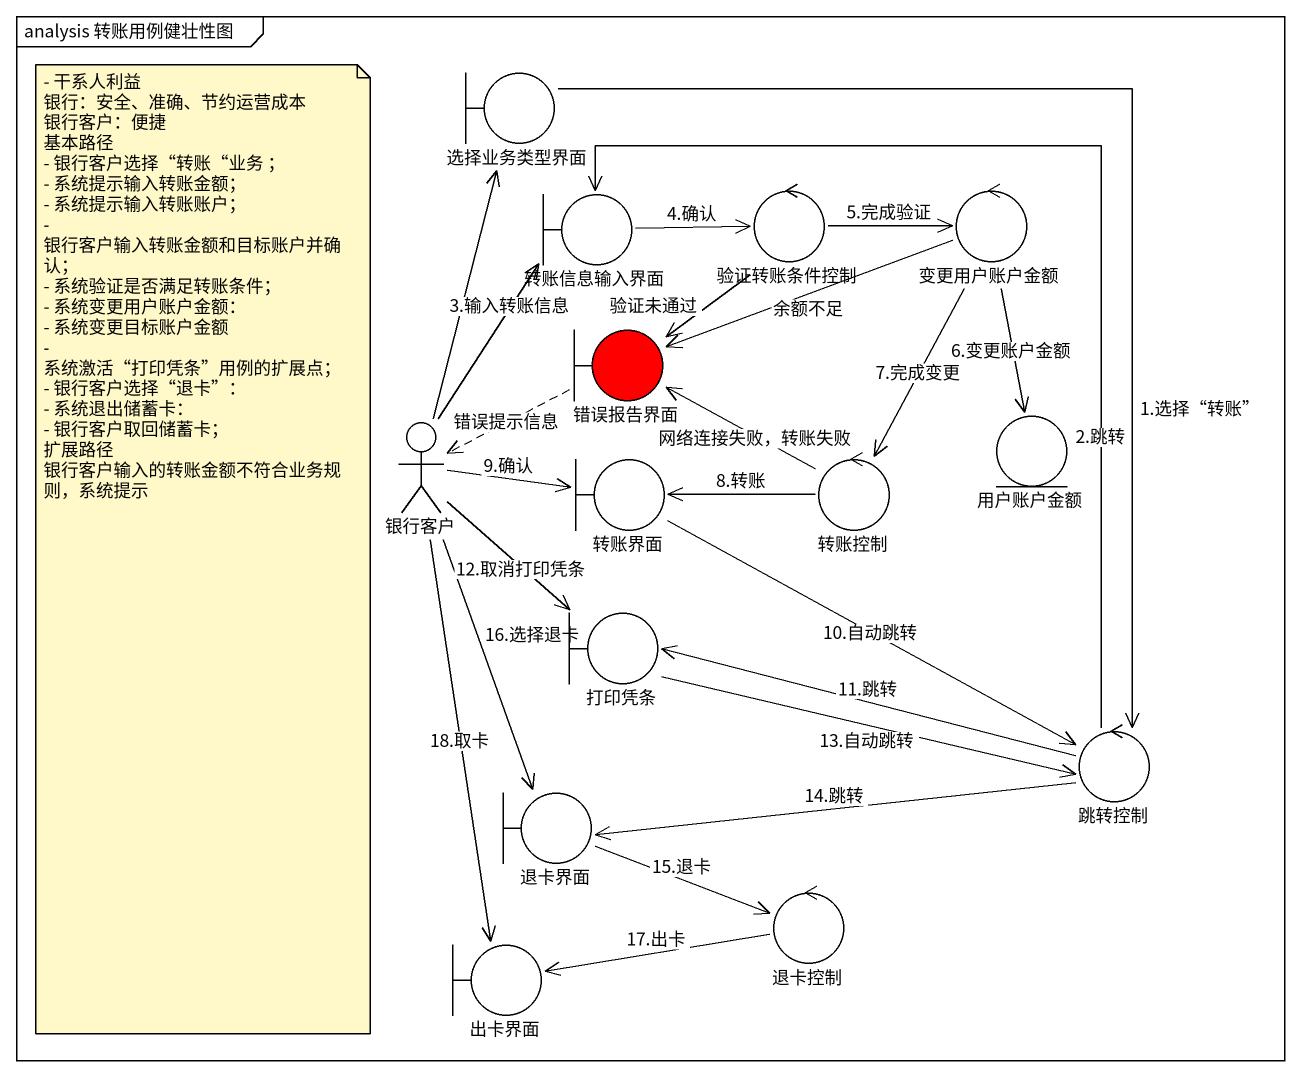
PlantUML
@startuml
mainframe analysis 转账用例健壮性图
boundary 选择业务类型界面
boundary 转账信息输入界面
control 验证转账条件控制
control 变更用户账户金额
boundary 错误报告界面 #FF0000
actor 银行客户
entity 用户账户金额
boundary 转账界面
control 转账控制
boundary 打印凭条
control 跳转控制
boundary 退卡界面
boundary 出卡界面
control 退卡控制
选择业务类型界面 --> 跳转控制 : 1.选择“转账”
转账信息输入界面 -right-> 验证转账条件控制 : 4.确认
验证转账条件控制 -right-> 变更用户账户金额 : 5.完成验证
验证转账条件控制 --> 错误报告界面 : 验证未通过
变更用户账户金额 -left-> 错误报告界面 : 余额不足
变更用户账户金额 --> 用户账户金额 : 6.变更账户金额
变更用户账户金额 --> 转账控制 : 7.完成变更
错误报告界面 .left.> 银行客户 : 错误提示信息
银行客户 -up-> 选择业务类型界面
银行客户 -up-> 转账信息输入界面 : 3.输入转账信息
银行客户 -right-> 转账界面 : 9.确认
银行客户 --> 打印凭条 : 12.取消打印凭条
银行客户 --> 退卡界面 : 16.选择退卡
银行客户 --> 出卡界面 : 18.取卡
转账界面 -right-> 跳转控制 : 10.自动跳转
转账控制 -left-> 错误报告界面 : 网络连接失败，转账失败
转账控制 -left-> 转账界面 : 8.转账
打印凭条 -right-> 跳转控制 : 13.自动跳转
跳转控制 -up-> 转账信息输入界面 : 2.跳转
跳转控制 -left-> 打印凭条 : 11.跳转
跳转控制 -left-> 退卡界面 : 14.跳转
退卡界面 -right-> 退卡控制 : 15.退卡
退卡控制 -left-> 出卡界面 : 17.出卡
note as N1
  - 干系人利益
  银行：安全、准确、节约运营成本
  银行客户：便捷
  基本路径
  - 银行客户选择“转账“业务 ；
  - 系统提示输入转账金额；
  - 系统提示输入转账账户；
  - 银行客户输入转账金额和目标账户并确认；
  - 系统验证是否满足转账条件；
  - 系统变更用户账户金额：
  - 系统变更目标账户金额
  - 系统激活“打印凭条”用例的扩展点；
  - 银行客户选择“退卡”：
  - 系统退出储蓄卡：
  - 银行客户取回储蓄卡；
  扩展路径
  银行客户输入的转账金额不符合业务规则，系统提示
end note
@enduml
